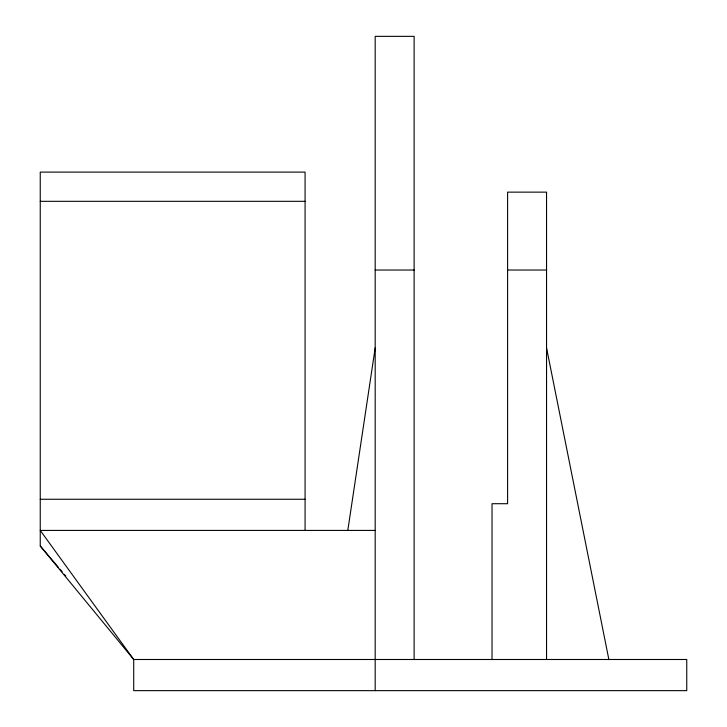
<?xml version="1.0" encoding="UTF-8"?>
<svg xmlns="http://www.w3.org/2000/svg" width="727" height="727" viewBox="0 0 727 727"><rect width="100%" height="100%" fill="white"/><g stroke="black" fill="none" stroke-linecap="round" stroke-linejoin="round"><path stroke-width="1.09" d="M347.779 530.601L375.187 347.924M40.249 201.324L305.076 201.324M375.187 270.026L414.126 270.026M507.6 270.026L546.55 270.026M40.249 499.258L305.076 499.258M375.187 530.419L40.249 530.419L133.713 659.489L133.713 690.65L686.751 690.65L686.751 659.489L133.713 659.489L40.249 545.995L40.249 172.108L305.076 172.108L305.076 530.419M40.249 545.995L58.505 567.469M59.959 569.186L62.149 571.758M64.339 574.339L65.803 576.057M546.55 347.924L608.862 659.489M546.55 659.489L546.55 192.137L507.6 192.137L507.6 503.711L492.025 503.711L492.025 659.489M414.126 659.489L414.126 36.35L375.187 36.35L375.187 690.65"/></g></svg>
